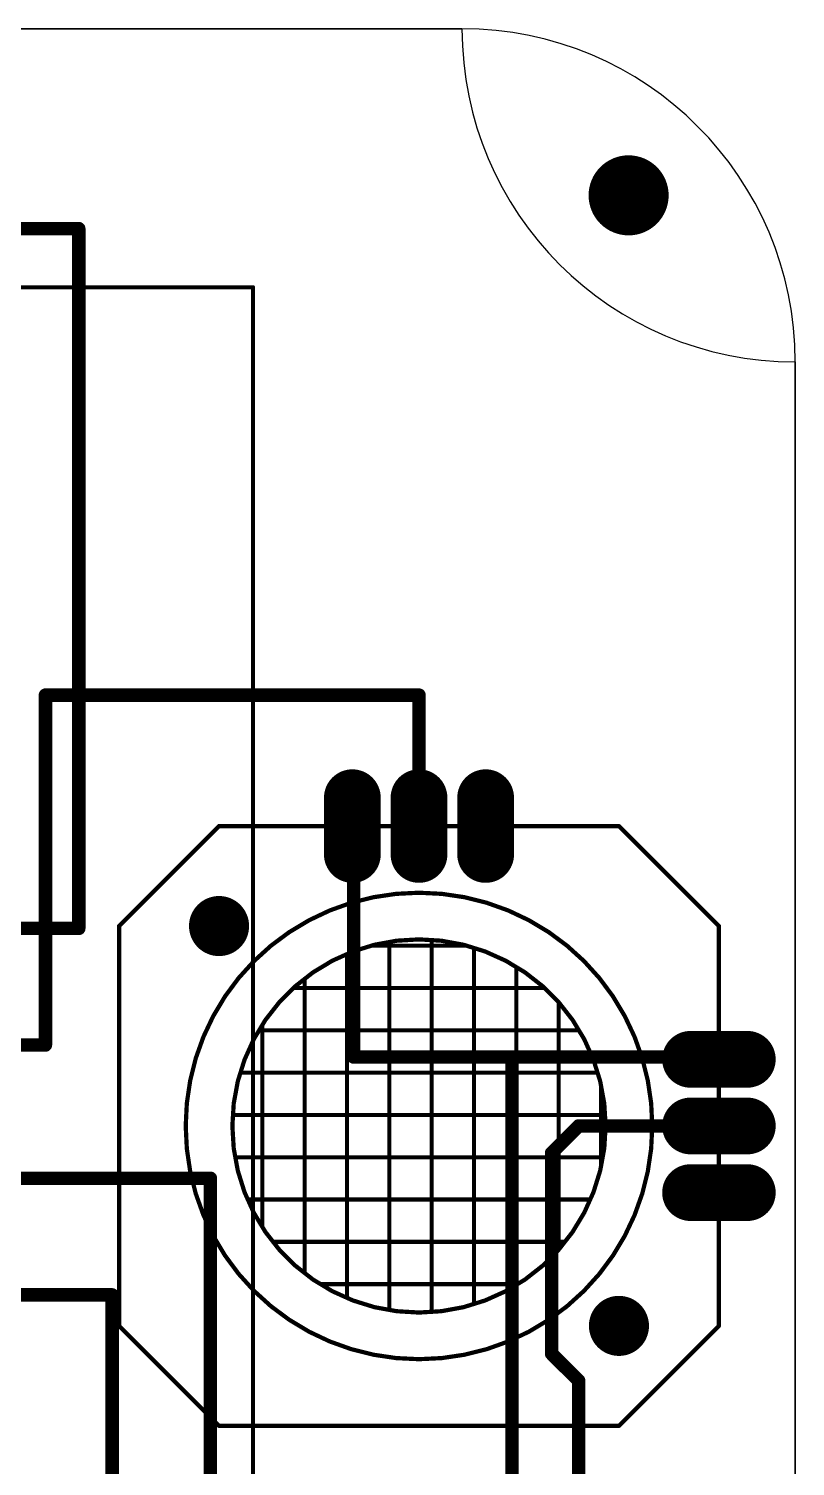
# Model space of a CAD drawing. Extents: x -2 to 110, y -6 to 68.
# Drawn here: x 87.5 to 110.5, y 24.36 to 67.5 of the extents above; entities that cross this region are included whole.
import ezdxf

# ---------------------------------------------------------------- set-up
doc = ezdxf.new("R2010")
doc.units = 0
for name, color, linetype in [('1', 22, 'CONTINUOUS'), ('16', 175, 'CONTINUOUS'), ('17', 82, 'CONTINUOUS'), ('19', 53, 'CONTINUOUS'), ('20', 190, 'CONTINUOUS'), ('21', 253, 'CONTINUOUS'), ('23', 7, 'CONTINUOUS'), ('29', 253, 'CONTINUOUS'), ('30', 253, 'CONTINUOUS'), ('44', 253, 'CONTINUOUS'), ('52', 253, 'CONTINUOUS')]:
    doc.layers.add(name, color=color, linetype=linetype)

# ---------------------------------------------------------------- blocks, each defined once
blk = doc.blocks.new('LONGP100')
at = {"const_width": 1}
blk.add_lwpolyline([(-0.5, 0), (0.5, 0)], dxfattribs=at)
at = {"const_width": 0.5}
for points in [[(-0.5, 0.25, 1), (-0.5, -0.25)], [(0.5, -0.25, 1), (0.5, 0.25)]]:
    blk.add_lwpolyline(points, format="xyb", dxfattribs=at)

msp = doc.modelspace()

# ---------------------------------------------------------------- linework, layer by layer
at = {"layer": '1'}
for p, q in [((100.5, 67.5), (10, 67.5)), ((110.5, 10), (110.5, 57.5))]:
    msp.add_line(p, q, dxfattribs=at)
at = {"layer": '1', "const_width": 0.4064}
for points in [[(76.5, 61.5), (89, 61.5)], [(89, 61.5), (89, 40.5)], [(89, 40.5), (67.5, 40.5)], [(92.95, 33), (71, 33)], [(92.95, 5), (92.95, 33)], [(90, 29.5), (73.5, 29.5)], [(90, 6.74), (90, 29.5)]]:
    msp.add_lwpolyline(points, dxfattribs=at)
at = {"layer": '1', "const_width": 0.2032}
for points in [[(89.1016, 61.5, 1), (88.8984, 61.5)], [(89, 61.3984, 1), (89, 61.6016)], [(88.8984, 40.5, 1), (89.1016, 40.5)], [(89, 40.3984, 1), (89, 40.6016)], [(93.0516, 33, 1), (92.8484, 33)], [(92.95, 32.8984, 1), (92.95, 33.1016)], [(90.1016, 29.5, 1), (89.8984, 29.5)], [(90, 29.3984, 1), (90, 29.6016)]]:
    msp.add_lwpolyline(points, format="xyb", dxfattribs=at)
at = {"layer": '1'}
msp.add_arc((110.5, 67.5), 10, 180, 270, dxfattribs=at)
at = {"layer": '16'}
for p, q in [((100.5, 67.5), (10, 67.5)), ((110.5, 10), (110.5, 57.5))]:
    msp.add_line(p, q, dxfattribs=at)
at = {"layer": '16', "const_width": 0.4064}
for points in [[(88, 37), (88, 47.5)], [(88, 47.5), (99.21, 47.5)], [(99.21, 47.5), (99.21, 43.57)], [(97.21, 43.57), (97.25, 43.57)], [(97.25, 43.57), (97.25, 36.64)], [(79.5, 37), (88, 37)], [(97.25, 36.64), (102, 36.64)], [(102, 36.64), (108.21, 36.64)], [(102, 36.64), (102, 20.5)], [(108.21, 36.64), (108.21, 36.57)], [(104, 34.57), (103.1908, 33.7608)], [(108.21, 34.57), (104, 34.57)], [(103.1908, 33.7608), (103.1908, 27.7336)], [(104, 26.9244), (103.1908, 27.7336)], [(104, 16), (104, 26.9244)], [(90, 25.5), (90, 25.32)]]:
    msp.add_lwpolyline(points, dxfattribs=at)
at = {"layer": '16', "const_width": 0.2032}
for points in [[(88.1016, 47.5, 1), (87.8984, 47.5)], [(88, 47.6016, 1), (88, 47.3984)], [(99.3116, 47.5, 1), (99.1084, 47.5)], [(99.21, 47.3984, 1), (99.21, 47.6016)], [(97.21, 43.6716, 1), (97.21, 43.4684)], [(97.3516, 43.57, 1), (97.1484, 43.57)], [(97.25, 43.4684, 1), (97.25, 43.6716)], [(99.1084, 43.57, 1), (99.3116, 43.57)], [(88, 36.8984, 1), (88, 37.1016)], [(87.8984, 37, 1), (88.1016, 37)], [(97.25, 36.7416, 1), (97.25, 36.5384)], [(97.1484, 36.64, 1), (97.3516, 36.64)], [(102, 36.7416, 1), (102, 36.5384)], [(102.1016, 36.64, 1), (101.8984, 36.64)], [(102, 36.5384, 1), (102, 36.7416)], [(108.3116, 36.64, 1), (108.1084, 36.64)], [(108.1084, 36.57, 1), (108.3116, 36.57)], [(108.21, 36.5384, 1), (108.21, 36.7416)], [(104, 34.6716, 1), (104, 34.4684)], [(104.0718, 34.4982, 1), (103.9282, 34.6418)], [(108.21, 34.4684, 1), (108.21, 34.6716)], [(103.2924, 33.7608, 1), (103.0892, 33.7608)], [(103.119, 33.8326, 1), (103.2626, 33.689)], [(103.2626, 27.8055, 1), (103.119, 27.6618)], [(103.0892, 27.7336, 1), (103.2924, 27.7336)], [(104.1016, 26.9244, 1), (103.8984, 26.9244)], [(103.9282, 26.8526, 1), (104.0718, 26.9963)], [(90.1016, 25.5, 1), (89.8984, 25.5)], [(89.8984, 25.32, 1), (90.1016, 25.32)]]:
    msp.add_lwpolyline(points, format="xyb", dxfattribs=at)
at = {"layer": '16'}
msp.add_arc((110.5, 67.5), 10, 180, 270, dxfattribs=at)
at = {"layer": '19'}
msp.add_line((90, 29.5), (90, 25.5), dxfattribs=at)
at = {"layer": '20'}
for p, q in [((10, 67.5), (100.5, 67.5)), ((110.5, 57.5), (110.5, 10))]:
    msp.add_line(p, q, dxfattribs=at)
for centre, radius in [((105.5, 62.5), 1.1), ((93.21, 40.57), 0.8), ((105.21, 28.57), 0.8)]:
    msp.add_circle(centre, radius, dxfattribs=at)
msp.add_arc((100.5, 57.5), 10, 0, 90, dxfattribs=at)
at = {"layer": '21', "const_width": 0.127}
for points in [[(90.21, 40.57), (93.21, 43.57)], [(93.21, 43.57), (105.21, 43.57)], [(105.21, 43.57), (108.21, 40.57)], [(90.21, 28.57), (90.21, 40.57)], [(108.21, 40.57), (108.21, 28.57)], [(97.8698, 40.0073), (98.535, 40.1292)], [(98.32, 29.0502), (98.32, 40.0898)], [(98.535, 40.1292), (99.21, 40.17)], [(99.21, 40.17), (99.885, 40.1292)], [(99.59, 28.993), (99.59, 40.147)], [(99.885, 40.1292), (100.5502, 40.0073)], [(96.6076, 39.5286), (97.2242, 39.8061)], [(97.05, 29.4123), (97.05, 39.7277)], [(97.2242, 39.8061), (97.8698, 40.0073)], [(97.7823, 39.98), (100.6377, 39.98)], [(100.5502, 40.0073), (101.1958, 39.8061)], [(100.86, 29.2293), (100.86, 39.9107)], [(101.1958, 39.8061), (101.8124, 39.5286)], [(96.0288, 39.1787), (96.6076, 39.5286)], [(101.8124, 39.5286), (102.3912, 39.1787)], [(102.13, 29.8034), (102.13, 39.3366)], [(95.4965, 38.7617), (96.0288, 39.1787)], [(95.78, 30.1562), (95.78, 38.9838)], [(102.3912, 39.1787), (102.9235, 38.7617)], [(95.0183, 38.2835), (95.4965, 38.7617)], [(95.4449, 38.71), (102.9751, 38.71)], [(102.9235, 38.7617), (103.4017, 38.2835)], [(94.6013, 37.7512), (95.0183, 38.2835)], [(103.4, 30.8549), (103.4, 38.2851)], [(103.4017, 38.2835), (103.8187, 37.7512)], [(94.2514, 37.1725), (94.6013, 37.7512)], [(94.51, 31.5399), (94.51, 37.6001)], [(103.8187, 37.7512), (104.1686, 37.1725)], [(93.9739, 36.5558), (94.2514, 37.1725)], [(94.4132, 37.44), (104.0068, 37.44)], [(104.1686, 37.1725), (104.4461, 36.5558)], [(93.7727, 35.9102), (93.9739, 36.5558)], [(104.4461, 36.5558), (104.6473, 35.9102)], [(93.6508, 35.245), (93.7727, 35.9102)], [(93.8537, 36.17), (104.5663, 36.17)], [(104.6473, 35.9102), (104.7692, 35.245)], [(104.67, 33.3538), (104.67, 35.7862)], [(93.61, 34.57), (93.6508, 35.245)], [(93.63, 34.9), (104.79, 34.9)], [(104.7692, 35.245), (104.81, 34.57)], [(93.6508, 33.895), (93.61, 34.57)], [(104.81, 34.57), (104.7692, 33.895)], [(93.7727, 33.2298), (93.6508, 33.895)], [(93.6994, 33.63), (104.7206, 33.63)], [(104.7692, 33.895), (104.6473, 33.2298)], [(93.9739, 32.5842), (93.7727, 33.2298)], [(104.6473, 33.2298), (104.4461, 32.5842)], [(94.2514, 31.9676), (93.9739, 32.5842)], [(94.0748, 32.36), (104.3452, 32.36)], [(104.4461, 32.5842), (104.1686, 31.9676)], [(94.6013, 31.3888), (94.2514, 31.9676)], [(104.1686, 31.9676), (103.8187, 31.3888)], [(95.0183, 30.8565), (94.6013, 31.3888)], [(94.8354, 31.09), (103.5846, 31.09)], [(103.8187, 31.3888), (103.4017, 30.8565)], [(95.4965, 30.3783), (95.0183, 30.8565)], [(103.4017, 30.8565), (102.9235, 30.3783)], [(96.0288, 29.9613), (95.4965, 30.3783)], [(102.9235, 30.3783), (102.3912, 29.9613)], [(96.6076, 29.6114), (96.0288, 29.9613)], [(96.2626, 29.82), (102.1574, 29.82)], [(102.3912, 29.9613), (101.8124, 29.6114)], [(97.2242, 29.3339), (96.6076, 29.6114)], [(97.8698, 29.1327), (97.2242, 29.3339)], [(101.1958, 29.3339), (100.5502, 29.1327)], [(101.8124, 29.6114), (101.1958, 29.3339)], [(98.535, 29.0108), (97.8698, 29.1327)], [(99.21, 28.97), (98.535, 29.0108)], [(99.885, 29.0108), (99.21, 28.97)], [(100.5502, 29.1327), (99.885, 29.0108)], [(93.21, 25.57), (90.21, 28.57)], [(108.21, 28.57), (105.21, 25.57)], [(105.21, 25.57), (93.21, 25.57)]]:
    msp.add_lwpolyline(points, dxfattribs=at)
at = {"layer": '21'}
for points, const_width in [([(93.21, 43.6018, 1), (93.21, 43.5382)], 0.0635), ([(93.2325, 43.5475, 1), (93.1875, 43.5925)], 0.0635), ([(105.2325, 43.5925, 1), (105.1875, 43.5475)], 0.0635), ([(105.21, 43.5382, 1), (105.21, 43.6018)], 0.0635), ([(99.21, 27.57, 1), (99.21, 41.57, 1), (99.21, 27.57)], 0.127), ([(90.1875, 40.5925, 1), (90.2325, 40.5475)], 0.0635), ([(90.2418, 40.57, 1), (90.1783, 40.57)], 0.0635), ([(108.2418, 40.57, 1), (108.1783, 40.57)], 0.0635), ([(108.1875, 40.5475, 1), (108.2325, 40.5925)], 0.0635), ([(98.3518, 40.0898, 1), (98.2883, 40.0898)], 0.0635), ([(98.5331, 40.1609, 1), (98.5369, 40.0975)], 0.0635), ([(98.5407, 40.0979, 1), (98.5293, 40.1604)], 0.0635), ([(99.2119, 40.2017, 1), (99.2081, 40.1383)], 0.0635), ([(99.2119, 40.1383, 1), (99.2081, 40.2017)], 0.0635), ([(99.6218, 40.147, 1), (99.5583, 40.147)], 0.0635), ([(99.8907, 40.1604, 1), (99.8793, 40.0979)], 0.0635), ([(99.8831, 40.0975, 1), (99.8869, 40.1609)], 0.0635), ([(97.0818, 39.7277, 1), (97.0183, 39.7277)], 0.0635), ([(97.2148, 39.8364, 1), (97.2337, 39.7758)], 0.0635), ([(97.2372, 39.7771, 1), (97.2112, 39.835)], 0.0635), ([(97.7823, 40.0118, 1), (97.7823, 39.9483)], 0.0635), ([(97.8641, 40.0385, 1), (97.8756, 39.976)], 0.0635), ([(97.8793, 39.977, 1), (97.8604, 40.0376)], 0.0635), ([(100.5596, 40.0376, 1), (100.5407, 39.977)], 0.0635), ([(100.5444, 39.976, 1), (100.5559, 40.0385)], 0.0635), ([(100.6377, 39.9483, 1), (100.6377, 40.0118)], 0.0635), ([(100.8918, 39.9107, 1), (100.8282, 39.9107)], 0.0635), ([(101.2088, 39.835, 1), (101.1828, 39.7771)], 0.0635), ([(101.1863, 39.7758, 1), (101.2052, 39.8364)], 0.0635), ([(96.5945, 39.5575, 1), (96.6206, 39.4996)], 0.0635), ([(96.624, 39.5014, 1), (96.5911, 39.5557)], 0.0635), ([(101.8289, 39.5557, 1), (101.796, 39.5014)], 0.0635), ([(101.7994, 39.4996, 1), (101.8255, 39.5575)], 0.0635), ([(102.1618, 39.3366, 1), (102.0983, 39.3366)], 0.0635), ([(95.8118, 38.9838, 1), (95.7482, 38.9838)], 0.0635), ([(96.0124, 39.2059, 1), (96.0453, 39.1515)], 0.0635), ([(96.0484, 39.1537, 1), (96.0093, 39.2037)], 0.0635), ([(102.4107, 39.2037, 1), (102.3716, 39.1537)], 0.0635), ([(102.3747, 39.1515, 1), (102.4076, 39.2059)], 0.0635), ([(95.4449, 38.7418, 1), (95.4449, 38.6782)], 0.0635), ([(95.4769, 38.7867, 1), (95.5161, 38.7367)], 0.0635), ([(95.519, 38.7392, 1), (95.4741, 38.7841)], 0.0635), ([(102.9459, 38.7841, 1), (102.901, 38.7392)], 0.0635), ([(102.9039, 38.7367, 1), (102.9431, 38.7867)], 0.0635), ([(102.9751, 38.6782, 1), (102.9751, 38.7418)], 0.0635), ([(94.9959, 38.3059, 1), (95.0408, 38.261)], 0.0635), ([(95.0433, 38.2639, 1), (94.9933, 38.3031)], 0.0635), ([(103.4318, 38.2851, 1), (103.3683, 38.2851)], 0.0635), ([(103.4267, 38.3031, 1), (103.3767, 38.2639)], 0.0635), ([(103.3792, 38.261, 1), (103.4241, 38.3059)], 0.0635), ([(94.5418, 37.6001, 1), (94.4783, 37.6001)], 0.0635), ([(94.5763, 37.7707, 1), (94.6263, 37.7316)], 0.0635), ([(94.6285, 37.7347, 1), (94.5741, 37.7676)], 0.0635), ([(103.8459, 37.7676, 1), (103.7915, 37.7347)], 0.0635), ([(103.7937, 37.7316, 1), (103.8437, 37.7707)], 0.0635), ([(94.2243, 37.1889, 1), (94.2786, 37.156)], 0.0635), ([(94.2804, 37.1594, 1), (94.2225, 37.1855)], 0.0635), ([(94.4132, 37.4718, 1), (94.4132, 37.4083)], 0.0635), ([(104.0068, 37.4083, 1), (104.0068, 37.4718)], 0.0635), ([(104.1975, 37.1855, 1), (104.1396, 37.1594)], 0.0635), ([(104.1414, 37.156, 1), (104.1957, 37.1889)], 0.0635), ([(93.945, 36.5688, 1), (94.0029, 36.5428)], 0.0635), ([(94.0042, 36.5463, 1), (93.9436, 36.5652)], 0.0635), ([(104.4764, 36.5652, 1), (104.4158, 36.5463)], 0.0635), ([(104.4171, 36.5428, 1), (104.475, 36.5688)], 0.0635), ([(93.7424, 35.9196, 1), (93.803, 35.9007)], 0.0635), ([(93.804, 35.9044, 1), (93.7415, 35.9159)], 0.0635), ([(93.8537, 36.2018, 1), (93.8537, 36.1382)], 0.0635), ([(104.5663, 36.1382, 1), (104.5663, 36.2018)], 0.0635), ([(104.6785, 35.9159, 1), (104.616, 35.9044)], 0.0635), ([(104.617, 35.9007, 1), (104.6776, 35.9196)], 0.0635), ([(104.7018, 35.7862, 1), (104.6382, 35.7862)], 0.0635), ([(93.63, 34.9318, 1), (93.63, 34.8682)], 0.0635), ([(93.6196, 35.2507, 1), (93.6821, 35.2393)], 0.0635), ([(93.6825, 35.2431, 1), (93.6191, 35.2469)], 0.0635), ([(104.8009, 35.2469, 1), (104.7375, 35.2431)], 0.0635), ([(104.7379, 35.2393, 1), (104.8004, 35.2507)], 0.0635), ([(104.79, 34.8682, 1), (104.79, 34.9318)], 0.0635), ([(93.6417, 34.5719, 1), (93.5783, 34.5681)], 0.0635), ([(93.5783, 34.5719, 1), (93.6417, 34.5681)], 0.0635), ([(104.8417, 34.5681, 1), (104.7783, 34.5719)], 0.0635), ([(104.7783, 34.5681, 1), (104.8417, 34.5719)], 0.0635), ([(93.6821, 33.9007, 1), (93.6196, 33.8893)], 0.0635), ([(93.6191, 33.8931, 1), (93.6825, 33.8969)], 0.0635), ([(93.6994, 33.6618, 1), (93.6994, 33.5983)], 0.0635), ([(104.7206, 33.5983, 1), (104.7206, 33.6618)], 0.0635), ([(104.7375, 33.8969, 1), (104.8009, 33.8931)], 0.0635), ([(104.8004, 33.8893, 1), (104.7379, 33.9007)], 0.0635), ([(93.803, 33.2393, 1), (93.7424, 33.2204)], 0.0635), ([(93.7415, 33.2241, 1), (93.804, 33.2356)], 0.0635), ([(104.616, 33.2356, 1), (104.6785, 33.2241)], 0.0635), ([(104.6776, 33.2204, 1), (104.617, 33.2393)], 0.0635), ([(104.6382, 33.3538, 1), (104.7018, 33.3538)], 0.0635), ([(94.0029, 32.5972, 1), (93.945, 32.5712)], 0.0635), ([(93.9436, 32.5748, 1), (94.0042, 32.5937)], 0.0635), ([(94.0748, 32.3918, 1), (94.0748, 32.3282)], 0.0635), ([(104.3452, 32.3282, 1), (104.3452, 32.3918)], 0.0635), ([(104.4158, 32.5937, 1), (104.4764, 32.5748)], 0.0635), ([(104.475, 32.5712, 1), (104.4171, 32.5972)], 0.0635), ([(94.2786, 31.984, 1), (94.2243, 31.9511)], 0.0635), ([(94.2225, 31.9545, 1), (94.2804, 31.9806)], 0.0635), ([(104.1396, 31.9806, 1), (104.1975, 31.9545)], 0.0635), ([(104.1957, 31.9511, 1), (104.1414, 31.984)], 0.0635), ([(94.4783, 31.5399, 1), (94.5418, 31.5399)], 0.0635), ([(94.6263, 31.4084, 1), (94.5763, 31.3693)], 0.0635), ([(94.5741, 31.3724, 1), (94.6285, 31.4053)], 0.0635), ([(94.8354, 31.1217, 1), (94.8354, 31.0583)], 0.0635), ([(103.5846, 31.0583, 1), (103.5846, 31.1217)], 0.0635), ([(103.7915, 31.4053, 1), (103.8459, 31.3724)], 0.0635), ([(103.8437, 31.3693, 1), (103.7937, 31.4084)], 0.0635), ([(95.0408, 30.879, 1), (94.9959, 30.8341)], 0.0635), ([(94.9933, 30.8369, 1), (95.0433, 30.8761)], 0.0635), ([(103.3683, 30.8549, 1), (103.4318, 30.8549)], 0.0635), ([(103.3767, 30.8761, 1), (103.4267, 30.8369)], 0.0635), ([(103.4241, 30.8341, 1), (103.3792, 30.879)], 0.0635), ([(95.5161, 30.4033, 1), (95.4769, 30.3533)], 0.0635), ([(95.4741, 30.3559, 1), (95.519, 30.4008)], 0.0635), ([(102.901, 30.4008, 1), (102.9459, 30.3559)], 0.0635), ([(102.9431, 30.3533, 1), (102.9039, 30.4033)], 0.0635), ([(95.7482, 30.1562, 1), (95.8118, 30.1562)], 0.0635), ([(96.0453, 29.9885, 1), (96.0124, 29.9341)], 0.0635), ([(96.0093, 29.9363, 1), (96.0484, 29.9863)], 0.0635), ([(96.2626, 29.8517, 1), (96.2626, 29.7883)], 0.0635), ([(102.0983, 29.8034, 1), (102.1618, 29.8034)], 0.0635), ([(102.1574, 29.7883, 1), (102.1574, 29.8517)], 0.0635), ([(102.3716, 29.9863, 1), (102.4107, 29.9363)], 0.0635), ([(102.4076, 29.9341, 1), (102.3747, 29.9885)], 0.0635), ([(96.6206, 29.6404, 1), (96.5945, 29.5825)], 0.0635), ([(96.5911, 29.5843, 1), (96.624, 29.6386)], 0.0635), ([(97.0183, 29.4123, 1), (97.0818, 29.4123)], 0.0635), ([(97.2337, 29.3642, 1), (97.2148, 29.3036)], 0.0635), ([(97.2112, 29.305, 1), (97.2372, 29.3629)], 0.0635), ([(101.1828, 29.3629, 1), (101.2088, 29.305)], 0.0635), ([(101.2052, 29.3036, 1), (101.1863, 29.3642)], 0.0635), ([(101.796, 29.6386, 1), (101.8289, 29.5843)], 0.0635), ([(101.8255, 29.5825, 1), (101.7994, 29.6404)], 0.0635), ([(97.8756, 29.164, 1), (97.8641, 29.1015)], 0.0635), ([(97.8604, 29.1024, 1), (97.8793, 29.163)], 0.0635), ([(98.2883, 29.0502, 1), (98.3518, 29.0502)], 0.0635), ([(98.5369, 29.0425, 1), (98.5331, 28.9791)], 0.0635), ([(98.5293, 28.9796, 1), (98.5407, 29.0421)], 0.0635), ([(99.2081, 29.0017, 1), (99.2119, 28.9383)], 0.0635), ([(99.2081, 28.9383, 1), (99.2119, 29.0017)], 0.0635), ([(99.5583, 28.993, 1), (99.6218, 28.993)], 0.0635), ([(99.8793, 29.0421, 1), (99.8907, 28.9796)], 0.0635), ([(99.8869, 28.9791, 1), (99.8831, 29.0425)], 0.0635), ([(100.5407, 29.163, 1), (100.5596, 29.1024)], 0.0635), ([(100.5559, 29.1015, 1), (100.5444, 29.164)], 0.0635), ([(100.8282, 29.2293, 1), (100.8918, 29.2293)], 0.0635), ([(90.2325, 28.5925, 1), (90.1875, 28.5475)], 0.0635), ([(90.1783, 28.57, 1), (90.2418, 28.57)], 0.0635), ([(108.1783, 28.57, 1), (108.2418, 28.57)], 0.0635), ([(108.2325, 28.5475, 1), (108.1875, 28.5925)], 0.0635), ([(93.21, 25.6017, 1), (93.21, 25.5383)], 0.0635), ([(93.1875, 25.5475, 1), (93.2325, 25.5925)], 0.0635), ([(105.1875, 25.5925, 1), (105.2325, 25.5475)], 0.0635), ([(105.21, 25.5383, 1), (105.21, 25.6017)], 0.0635)]:
    msp.add_lwpolyline(points, format="xyb", dxfattribs=dict(at, const_width=const_width))
at = {"layer": '23'}
msp.add_point((99.59, 34.9), dxfattribs=at)
at = {"layer": '29'}
for points, const_width in [([(105.5, 61.8992, 1), (105.5, 63.1008, 1), (105.5, 61.8992)], 1.2016), ([(93.21, 40.1192, 1), (93.21, 41.0208, 1), (93.21, 40.1192)], 0.9016), ([(105.21, 28.1192, 1), (105.21, 29.0208, 1), (105.21, 28.1192)], 0.9016)]:
    msp.add_lwpolyline(points, format="xyb", dxfattribs=dict(at, const_width=const_width))
at = {"layer": '30'}
for points, const_width in [([(105.5, 61.8992, 1), (105.5, 63.1008, 1), (105.5, 61.8992)], 1.2016), ([(93.21, 40.1192, 1), (93.21, 41.0208, 1), (93.21, 40.1192)], 0.9016), ([(105.21, 28.1192, 1), (105.21, 29.0208, 1), (105.21, 28.1192)], 0.9016)]:
    msp.add_lwpolyline(points, format="xyb", dxfattribs=dict(at, const_width=const_width))
at = {"layer": '44'}
for centre in [(97.21, 43.57), (99.21, 43.57), (101.21, 43.57), (108.21, 36.57), (108.21, 34.57), (108.21, 32.57)]:
    msp.add_circle(centre, 0.45, dxfattribs=at)
at = {"layer": '52', "const_width": 0.127}
for points in [[(94.23, 59.74), (28.19, 59.74)], [(94.23, 8.94), (94.23, 59.74)]]:
    msp.add_lwpolyline(points, dxfattribs=at)
at = {"layer": '52', "const_width": 0.0635}
for points in [[(94.2618, 59.74, 1), (94.1983, 59.74)], [(94.23, 59.7082, 1), (94.23, 59.7718)]]:
    msp.add_lwpolyline(points, format="xyb", dxfattribs=at)

# ---------------------------------------------------------------- block references
at = {"layer": '17', "xscale": 1.5, "yscale": 1.5, "rotation": 90}
for p in [(97.21, 43.57), (97.21, 43.57), (99.21, 43.57), (99.21, 43.57), (101.21, 43.57), (101.21, 43.57)]:
    msp.add_blockref('LONGP100', p, dxfattribs=at)
at = {"layer": '17', "xscale": 1.5, "yscale": 1.5}
for p in [(108.21, 36.57), (108.21, 36.57), (108.21, 34.57), (108.21, 34.57), (108.21, 32.57), (108.21, 32.57)]:
    msp.add_blockref('LONGP100', p, dxfattribs=at)
at = {"layer": '29', "xscale": 1.7032, "yscale": 1.7032, "rotation": 90}
for p in [(97.21, 43.57), (99.21, 43.57), (101.21, 43.57)]:
    msp.add_blockref('LONGP100', p, dxfattribs=at)
at = {"layer": '29', "xscale": 1.7032, "yscale": 1.7032}
for p in [(108.21, 36.57), (108.21, 34.57), (108.21, 32.57)]:
    msp.add_blockref('LONGP100', p, dxfattribs=at)
at = {"layer": '30', "xscale": 1.7032, "yscale": 1.7032, "rotation": 90}
for p in [(97.21, 43.57), (99.21, 43.57), (101.21, 43.57)]:
    msp.add_blockref('LONGP100', p, dxfattribs=at)
at = {"layer": '30', "xscale": 1.7032, "yscale": 1.7032}
for p in [(108.21, 36.57), (108.21, 34.57), (108.21, 32.57)]:
    msp.add_blockref('LONGP100', p, dxfattribs=at)

doc.saveas('drawing.dxf')
